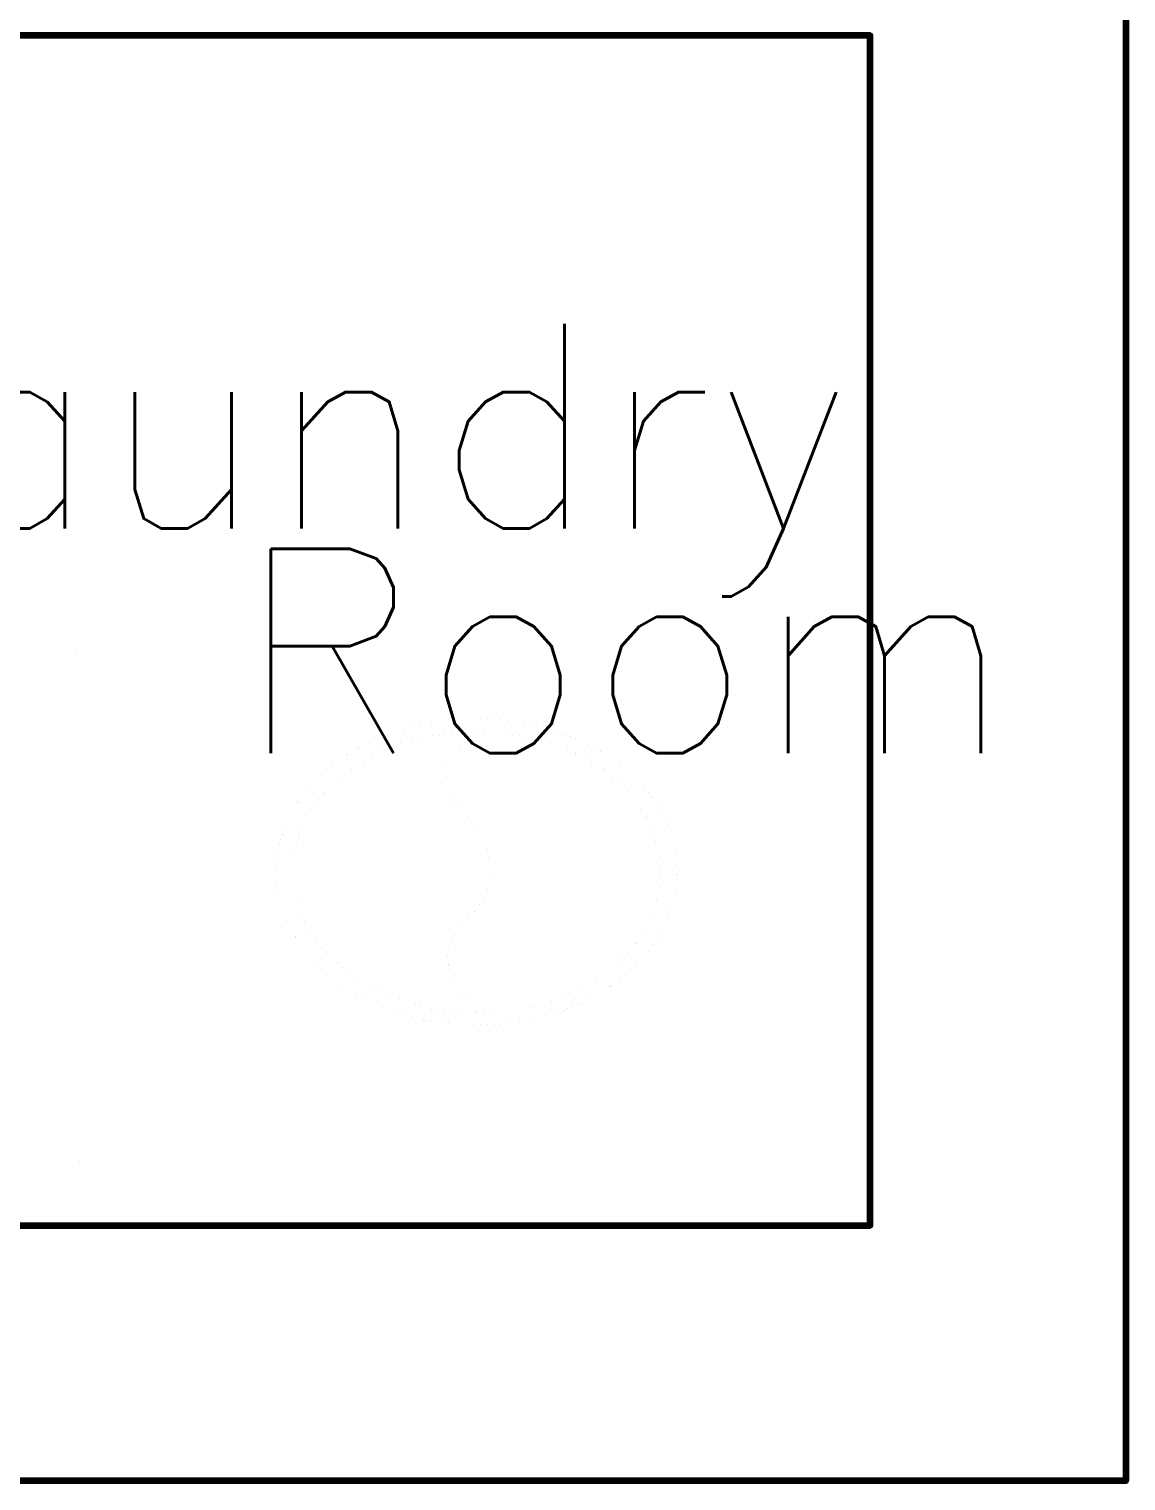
# Model space of a CAD drawing. Header units: metres. Extents: x -3.2 to 1.47, y -1.25 to 3.15.
# Drawn here: x 0.396 to 1.469, y -1.246 to 0.174 of the extents above; entities that cross this region are included whole.
import ezdxf
from ezdxf.enums import TextEntityAlignment as Align

# ---------------------------------------------------------------- set-up
doc = ezdxf.new("R2010")
doc.units = ezdxf.units.M
doc.header["$LTSCALE"] = 10
doc.layers.get('0').update_dxf_attribs({"linetype": 'CONTINUOUS', "lineweight": 100})
for name, color, linetype, lineweight in [('roomitems', 2, 'CONTINUOUS', 100), ('texts', 5, 'CONTINUOUS', 100), ('walls', 8, 'CONTINUOUS', 100)]:
    doc.layers.add(name, color=color, linetype=linetype, lineweight=lineweight)
doc.styles.get("Standard").update_dxf_attribs({"font": 'txt', "width": 0.75, "bigfont": 'bigfont.shx'})

# ---------------------------------------------------------------- blocks, each defined once
blk = doc.blocks.new('F-0-0')
at = {"color": 0, "const_width": 0.01}
for points in [[(-346.2, 401.3), (-346.2, 401.3)], [(-346.2, 401.3), (-288.5, 401.3)], [(-346.2, 337.1), (-346.2, 401.3)], [(-346.2, 401.3), (-346.2, 401.3)], [(-346.2, 401.3), (-346.2, 401.3)], [(-288.5, 401.3), (-230.8, 401.3)], [(-230.8, 401.3), (-173.1, 401.3)], [(-173.1, 401.3), (-115.4, 401.3)], [(-115.4, 401.3), (-57.7, 401.3)], [(-57.7, 401.3), (0, 401.3)], [(0, 401.3), (57.7, 401.3)], [(57.7, 401.3), (115.4, 401.3)], [(115.4, 401.3), (173.1, 401.3)], [(173.1, 401.3), (230.8, 401.3)], [(230.8, 401.3), (288.5, 401.3)], [(288.5, 401.3), (346.2, 401.3)], [(346.2, 401.3), (346.2, 337.1)], [(-346.2, 272.9), (-346.2, 337.1)], [(346.2, 337.1), (346.2, 272.9)], [(-346.2, 208.8), (-346.2, 272.9)], [(346.2, 272.9), (346.2, 208.8)], [(-346.2, 144.6), (-346.2, 208.8)], [(-58.5, 197.1), (-39.9, 205.6)], [(-39.9, 205.6), (-20.4, 210.8)], [(-20.4, 210.8), (0, 212.6)], [(0, 212.6), (20.4, 210.8)], [(20.4, 210.8), (39.9, 205.6)], [(39.9, 205.6), (58.5, 197.1)], [(346.2, 208.8), (346.2, 144.6)], [(-91.8, 171.7), (-75.8, 185.8)], [(-75.8, 185.8), (-58.5, 197.1)], [(-53.6, 182.1), (-36.6, 189.9)], [(-36.6, 189.9), (-18.7, 194.7)], [(-18.7, 194.7), (0, 196.3)], [(0, 196.3), (18.7, 194.7)], [(18.7, 194.7), (36.6, 189.9)], [(36.6, 189.9), (53.6, 182.1)], [(58.5, 197.1), (75.8, 185.8)], [(75.8, 185.8), (91.8, 171.7)], [(-106.2, 155.1), (-91.8, 171.7)], [(-84.1, 158.8), (-69.5, 171.7)], [(-69.5, 171.7), (-53.6, 182.1)], [(53.6, 182.1), (69.5, 171.7)], [(69.5, 171.7), (84.1, 158.8)], [(91.8, 171.7), (106.2, 155.1)], [(-97.3, 143.6), (-84.1, 158.8)], [(84.1, 158.8), (97.3, 143.6)], [(-346.2, 80.4), (-346.2, 144.6)], [(-118.9, 136.2), (-106.2, 155.1)], [(-109, 126.3), (-97.3, 143.6)], [(97.3, 143.6), (109, 126.3)], [(106.2, 155.1), (118.9, 136.2)], [(346.2, 144.6), (346.2, 80.4)], [(-129.7, 115.3), (-118.9, 136.2)], [(118.9, 136.2), (129.7, 115.3)], [(-138.4, 92.7), (-129.7, 115.3)], [(-118.9, 107.1), (-109, 126.3)], [(109, 126.3), (118.9, 107.1)], [(129.7, 115.3), (138.4, 92.7)], [(-126.8, 86.3), (-118.9, 107.1)], [(118.9, 107.1), (126.8, 86.3)], [(-144.8, 68.5), (-138.4, 92.7)], [(-132.7, 64.1), (-126.8, 86.3)], [(126.8, 86.3), (132.7, 64.1)], [(138.4, 92.7), (144.8, 68.5)], [(-346.2, 16.3), (-346.2, 80.4)], [(346.2, 80.4), (346.2, 16.3)], [(-148.8, 42.9), (-144.8, 68.5)], [(-136.4, 40.7), (-132.7, 64.1)], [(132.7, 64.1), (136.4, 40.7)], [(144.8, 68.5), (148.8, 42.9)], [(-150.2, 16.3), (-148.8, 42.9)], [(148.8, 42.9), (150.2, 16.3)], [(-137.6, 16.3), (-136.4, 40.7)], [(-16.5, 28.3), (-9.8, 29.4)], [(-9.8, 29.4), (-3, 29.7)], [(-3, 29.7), (3.7, 29.2)], [(3.7, 29.2), (10.4, 28.1)], [(136.4, 40.7), (137.6, 16.3)], [(-346.2, -47.9), (-346.2, 16.3)], [(-148.8, -10.4), (-150.2, 16.3)], [(-136.4, -8.2), (-137.6, 16.3)], [(-137.6, 16.3), (-137.6, 16.3)], [(-137.6, 16.3), (-133.7, 11.6)], [(-46.9, 13.1), (-42.5, 16.3)], [(-42.5, 16.3), (-36.2, 20.5)], [(-36.2, 20.5), (-29.7, 23.9)], [(-29.7, 23.9), (-23.1, 26.5)], [(-23.1, 26.5), (-16.5, 28.3)], [(10.4, 28.1), (16.9, 26.2)], [(16.9, 26.2), (23.4, 23.6)], [(23.4, 23.6), (29.7, 20.3)], [(29.7, 20.3), (35.9, 16.3)], [(35.9, 16.3), (39, 14)], [(132, 11.9), (137.6, 16.3)], [(137.6, 16.3), (136.4, -8.2)], [(137.6, 16.3), (137.6, 16.3)], [(137.6, 16.3), (137.6, 16.3)], [(137.6, 16.3), (137.6, 16.3)], [(137.6, 16.3), (137.6, 16.3)], [(137.6, 16.3), (137.6, 16.3)], [(137.6, 16.3), (137.6, 16.3)], [(137.6, 16.3), (137.6, 16.3)], [(137.6, 16.3), (137.6, 16.3)], [(137.6, 16.3), (137.6, 16.3)], [(137.6, 16.3), (137.6, 16.3)], [(137.6, 16.3), (137.6, 16.3)], [(137.6, 16.3), (137.6, 16.3)], [(137.6, 16.3), (137.6, 16.3)], [(137.6, 16.3), (137.6, 16.3)], [(137.6, 16.3), (137.6, 16.3)], [(150.2, 16.3), (148.8, -10.4)], [(150.2, 16.3), (150.2, 16.3)], [(150.2, 16.3), (150.2, 16.3)], [(150.2, 16.3), (150.2, 16.3)], [(150.2, 16.3), (150.2, 16.3)], [(150.2, 16.3), (150.2, 16.3)], [(150.2, 16.3), (150.2, 16.3)], [(150.2, 16.3), (150.2, 16.3)], [(150.2, 16.3), (150.2, 16.3)], [(150.2, 16.3), (150.2, 16.3)], [(150.2, 16.3), (150.2, 16.3)], [(150.2, 16.3), (150.2, 16.3)], [(150.2, 16.3), (150.2, 16.3)], [(150.2, 16.3), (150.2, 16.3)], [(150.2, 16.3), (150.2, 16.3)], [(150.2, 16.3), (150.2, 16.3)], [(346.2, 16.3), (346.2, -47.9)], [(-133.7, 11.6), (-129.7, 7.1)], [(-129.7, 7.1), (-125.6, 2.6)], [(-125.6, 2.6), (-121.6, -1.7)], [(-63.3, -1.6), (-59.3, 2.2)], [(-59.3, 2.2), (-55.3, 5.9)], [(-55.3, 5.9), (-51.1, 9.6)], [(-51.1, 9.6), (-46.9, 13.1)], [(39, 14), (42.1, 11.5)], [(42.1, 11.5), (45.1, 9)], [(45.1, 9), (48.2, 6.3)], [(48.2, 6.3), (51.2, 3.7)], [(51.2, 3.7), (54.2, 1.1)], [(54.2, 1.1), (57.3, -1.4)], [(115.2, -0.2), (120.8, 3.6)], [(120.8, 3.6), (126.4, 7.7)], [(126.4, 7.7), (132, 11.9)], [(-144.8, -35.9), (-148.8, -10.4)], [(-132.7, -31.6), (-136.4, -8.2)], [(-121.6, -1.7), (-117.6, -5.7)], [(-117.6, -5.7), (-113.6, -9.4)], [(-113.6, -9.4), (-109.6, -12.6)], [(-109.6, -12.6), (-105.6, -15.3)], [(-78.8, -14.7), (-75, -11.9)], [(-75, -11.9), (-71.1, -8.8)], [(-71.1, -8.8), (-67.3, -5.3)], [(-67.3, -5.3), (-63.3, -1.6)], [(57.3, -1.4), (60.3, -3.8)], [(60.3, -3.8), (63.3, -6)], [(63.3, -6), (66.4, -7.9)], [(66.4, -7.9), (69.5, -9.6)], [(69.5, -9.6), (72.6, -10.8)], [(72.6, -10.8), (77.6, -12.2)], [(77.6, -12.2), (82.8, -12.7)], [(82.8, -12.7), (88, -12.3)], [(88, -12.3), (93.3, -11)], [(93.3, -11), (98.7, -9.1)], [(98.7, -9.1), (104.2, -6.6)], [(104.2, -6.6), (109.7, -3.6)], [(109.7, -3.6), (115.2, -0.2)], [(136.4, -8.2), (132.7, -31.6)], [(148.8, -10.4), (144.8, -35.9)], [(-105.6, -15.3), (-101.6, -17.4)], [(-101.6, -17.4), (-97.7, -18.9)], [(-97.7, -18.9), (-93.9, -19.6)], [(-93.9, -19.6), (-90.1, -19.5)], [(-90.1, -19.5), (-86.3, -18.6)], [(-86.3, -18.6), (-82.6, -16.9)], [(-82.6, -16.9), (-78.8, -14.7)], [(-138.4, -60.1), (-144.8, -35.9)], [(-126.8, -53.8), (-132.7, -31.6)], [(132.7, -31.6), (126.8, -53.8)], [(144.8, -35.9), (138.4, -60.1)], [(-346.2, -112.1), (-346.2, -47.9)], [(-118.9, -74.6), (-126.8, -53.8)], [(126.8, -53.8), (118.9, -74.6)], [(346.2, -47.9), (346.2, -112.1)], [(-129.7, -82.8), (-138.4, -60.1)], [(138.4, -60.1), (129.7, -82.8)], [(-118.9, -103.7), (-129.7, -82.8)], [(-109, -93.7), (-118.9, -74.6)], [(118.9, -74.6), (109, -93.7)], [(129.7, -82.8), (118.9, -103.7)], [(-97.3, -111), (-109, -93.7)], [(109, -93.7), (97.3, -111)], [(-346.2, -176.2), (-346.2, -112.1)], [(-106.2, -122.5), (-118.9, -103.7)], [(-84.1, -126.2), (-97.3, -111)], [(97.3, -111), (84.1, -126.2)], [(118.9, -103.7), (106.2, -122.5)], [(346.2, -112.1), (346.2, -176.2)], [(-91.8, -139.1), (-106.2, -122.5)], [(-69.5, -139.2), (-84.1, -126.2)], [(84.1, -126.2), (69.5, -139.2)], [(106.2, -122.5), (91.8, -139.1)], [(-75.8, -153.2), (-91.8, -139.1)], [(-53.6, -149.6), (-69.5, -139.2)], [(69.5, -139.2), (53.6, -149.6)], [(91.8, -139.1), (75.8, -153.2)], [(-58.5, -164.6), (-75.8, -153.2)], [(-36.6, -157.3), (-53.6, -149.6)], [(53.6, -149.6), (36.6, -157.3)], [(75.8, -153.2), (58.5, -164.6)], [(-39.9, -173), (-58.5, -164.6)], [(-18.7, -162.1), (-36.6, -157.3)], [(0, -163.8), (-18.7, -162.1)], [(18.7, -162.1), (0, -163.8)], [(36.6, -157.3), (18.7, -162.1)], [(58.5, -164.6), (39.9, -173)], [(-346.2, -240.4), (-346.2, -176.2)], [(-20.4, -178.2), (-39.9, -173)], [(0, -180), (-20.4, -178.2)], [(20.4, -178.2), (0, -180)], [(39.9, -173), (20.4, -178.2)], [(346.2, -176.2), (346.2, -240.4)], [(-346.2, -304.6), (-346.2, -240.4)], [(346.2, -240.4), (346.2, -304.6)], [(-346.2, -368.7), (-346.2, -304.6)], [(346.2, -304.6), (346.2, -368.7)], [(-288.5, -368.7), (-346.2, -368.7)], [(-230.8, -368.7), (-288.5, -368.7)], [(-173.1, -368.7), (-230.8, -368.7)], [(-216.9, -368.7), (-216.9, -368.7)], [(-216.9, -368.7), (-180.5, -368.7)], [(-216.9, -369.2), (-216.9, -368.7)], [(-216.9, -368.7), (-216.9, -368.7)], [(-216.9, -368.7), (-216.9, -368.7)], [(-216.9, -368.7), (-216.9, -368.7)], [(-216.9, -368.7), (-216.9, -368.7)], [(-216.9, -368.7), (-216.9, -368.7)], [(-216.9, -368.7), (-216.9, -368.7)], [(-216.9, -368.7), (-216.9, -368.7)], [(-216.9, -368.7), (-216.9, -368.7)], [(-216.9, -368.7), (-216.9, -368.7)], [(-216.9, -368.7), (-216.9, -368.7)], [(-216.9, -368.7), (-216.9, -368.7)], [(-216.9, -368.7), (-216.9, -368.7)], [(-216.9, -368.7), (-216.9, -368.7)], [(-216.9, -368.7), (-216.9, -368.7)], [(-216.9, -369.6), (-216.9, -369.2)], [(-180.5, -368.7), (-144, -368.7)], [(-115.4, -368.7), (-173.1, -368.7)], [(-144, -368.7), (-107.6, -368.7)], [(-57.7, -368.7), (-115.4, -368.7)], [(-107.6, -368.7), (-71.2, -368.7)], [(-71.2, -368.7), (-34.8, -368.7)], [(0, -368.7), (-57.7, -368.7)], [(-34.8, -368.7), (1.7, -368.7)], [(57.7, -368.7), (0, -368.7)], [(1.7, -368.7), (38.1, -368.7)], [(38.1, -368.7), (74.5, -368.7)], [(115.4, -368.7), (57.7, -368.7)], [(74.5, -368.7), (111, -368.7)], [(111, -368.7), (147.4, -368.7)], [(173.1, -368.7), (115.4, -368.7)], [(147.4, -368.7), (183.8, -368.7)], [(230.8, -368.7), (173.1, -368.7)], [(183.8, -368.7), (220.2, -368.7)], [(220.2, -368.7), (220.2, -369.2)], [(220.2, -369.2), (220.2, -369.6)], [(288.5, -368.7), (230.8, -368.7)], [(260.3, -368.7), (260.3, -368.7)], [(260.3, -368.7), (262.2, -368.7)], [(260.6, -369.4), (260.3, -368.7)], [(260.3, -368.7), (260.3, -368.7)], [(260.3, -368.7), (260.3, -368.7)], [(262.2, -368.7), (264.2, -368.7)], [(264.2, -368.7), (266.1, -368.7)], [(266.1, -368.7), (268.1, -368.7)], [(268.1, -368.7), (270, -368.7)], [(270, -368.7), (272, -368.7)], [(272, -368.7), (273.9, -368.7)], [(273.9, -368.7), (275.9, -368.7)], [(275.9, -368.7), (277.8, -368.7)], [(277.8, -368.7), (279.7, -368.7)], [(279.7, -368.7), (281.7, -368.7)], [(281.7, -368.7), (283.6, -368.7)], [(283.6, -368.7), (283.4, -369.4)], [(346.2, -368.7), (288.5, -368.7)], [(-223.6, -379.6), (-223.6, -379.6)], [(-223.6, -379.6), (-218.3, -379.6)], [(-223.6, -381.4), (-223.6, -379.6)], [(-223.6, -379.6), (-223.6, -379.6)], [(-223.6, -379.6), (-223.6, -379.6)], [(-223.6, -383.2), (-223.6, -381.4)], [(-223.6, -385), (-223.6, -383.2)], [(-218.3, -379.6), (-213, -379.6)], [(-216.9, -370.1), (-216.9, -369.6)], [(-216.9, -370.5), (-216.9, -370.1)], [(-216.9, -371), (-216.9, -370.5)], [(-216.9, -371.4), (-216.9, -371)], [(-216.9, -371.9), (-216.9, -371.4)], [(-216.9, -372.3), (-216.9, -371.9)], [(-216.9, -372.8), (-216.9, -372.3)], [(-216.9, -373.2), (-216.9, -372.8)], [(-216.9, -373.7), (-216.9, -373.2)], [(-216.9, -374.2), (-216.9, -373.7)], [(-216.9, -374.4), (-216.9, -374.2)], [(-216.8, -374.7), (-216.9, -374.4)], [(-216.8, -374.9), (-216.8, -374.7)], [(-216.7, -375.2), (-216.8, -374.9)], [(-216.5, -375.4), (-216.7, -375.2)], [(-216.4, -375.6), (-216.5, -375.4)], [(-216.2, -375.8), (-216.4, -375.6)], [(-216, -376), (-216.2, -375.8)], [(-215.8, -376.1), (-216, -376)], [(-215.6, -376.2), (-215.8, -376.1)], [(-215.4, -376.3), (-215.6, -376.2)], [(-215.2, -376.3), (-215.4, -376.3)], [(-179.1, -376.3), (-215.2, -376.3)], [(-213, -379.6), (-207.7, -379.6)], [(-207.7, -379.6), (-202.4, -379.6)], [(-202.4, -379.6), (-197.2, -379.6)], [(-201.9, -376.3), (-201.9, -376.3)], [(-201.9, -376.3), (-200.2, -376.3)], [(-201.9, -376.6), (-201.9, -376.3)], [(-201.9, -376.3), (-201.9, -376.3)], [(-201.9, -376.3), (-201.9, -376.3)], [(-201.9, -376.9), (-201.9, -376.6)], [(-201.9, -377.1), (-201.9, -376.9)], [(-201.9, -377.4), (-201.9, -377.1)], [(-201.9, -377.7), (-201.9, -377.4)], [(-201.9, -377.9), (-201.9, -377.7)], [(-201.9, -378.2), (-201.9, -377.9)], [(-201.9, -378.5), (-201.9, -378.2)], [(-201.9, -378.8), (-201.9, -378.5)], [(-201.9, -379), (-201.9, -378.8)], [(-201.9, -379.3), (-201.9, -379)], [(-201.9, -379.6), (-201.9, -379.3)], [(-200.2, -379.6), (-201.9, -379.6)], [(-200.2, -376.3), (-198.5, -376.3)], [(-198.5, -379.6), (-200.2, -379.6)], [(-198.5, -376.3), (-196.9, -376.3)], [(-196.9, -379.6), (-198.5, -379.6)], [(-197.2, -379.6), (-191.9, -379.6)], [(-196.9, -376.3), (-195.2, -376.3)], [(-195.2, -379.6), (-196.9, -379.6)], [(-195.2, -376.3), (-193.5, -376.3)], [(-193.5, -379.6), (-195.2, -379.6)], [(-193.5, -376.3), (-191.9, -376.3)], [(-191.9, -379.6), (-193.5, -379.6)], [(-191.9, -376.3), (-190.2, -376.3)], [(-190.2, -379.6), (-191.9, -379.6)], [(-191.9, -379.6), (-186.6, -379.6)], [(-190.2, -376.3), (-188.5, -376.3)], [(-188.5, -379.6), (-190.2, -379.6)], [(-188.5, -376.3), (-186.9, -376.3)], [(-186.9, -379.6), (-188.5, -379.6)], [(-186.9, -376.3), (-185.2, -376.3)], [(-185.2, -379.6), (-186.9, -379.6)], [(-186.6, -379.6), (-181.3, -379.6)], [(-185.2, -376.3), (-183.5, -376.3)], [(-183.5, -379.6), (-185.2, -379.6)], [(-183.5, -376.3), (-181.9, -376.3)], [(-181.9, -379.6), (-183.5, -379.6)], [(-181.9, -376.3), (-181.9, -376.6)], [(-181.9, -376.6), (-181.9, -376.9)], [(-181.9, -376.9), (-181.9, -377.1)], [(-181.9, -377.1), (-181.9, -377.4)], [(-181.9, -377.4), (-181.9, -377.7)], [(-181.9, -377.7), (-181.9, -377.9)], [(-181.9, -377.9), (-181.9, -378.2)], [(-181.9, -378.2), (-181.9, -378.5)], [(-181.9, -378.5), (-181.9, -378.8)], [(-181.9, -378.8), (-181.9, -379)], [(-181.9, -379), (-181.9, -379.3)], [(-181.9, -379.3), (-181.9, -379.6)], [(-181.3, -379.6), (-176, -379.6)], [(-142.9, -376.3), (-179.1, -376.3)], [(-176, -379.6), (-170.7, -379.6)], [(-170.7, -379.6), (-165.5, -379.6)], [(-165.5, -379.6), (-160.2, -379.6)], [(-160.2, -379.6), (-160.2, -381.4)], [(-160.2, -381.4), (-160.2, -383.2)], [(-160.2, -383.2), (-160.2, -385)], [(-106.8, -376.3), (-142.9, -376.3)], [(-70.6, -376.3), (-106.8, -376.3)], [(-34.5, -376.3), (-70.6, -376.3)], [(1.7, -376.3), (-34.5, -376.3)], [(37.8, -376.3), (1.7, -376.3)], [(74, -376.3), (37.8, -376.3)], [(110.1, -376.3), (74, -376.3)], [(146.3, -376.3), (110.1, -376.3)], [(182.4, -376.3), (146.3, -376.3)], [(218.6, -376.3), (182.4, -376.3)], [(218.8, -376.3), (218.6, -376.3)], [(219, -376.2), (218.8, -376.3)], [(219.2, -376.1), (219, -376.2)], [(219.4, -376), (219.2, -376.1)], [(219.6, -375.8), (219.4, -376)], [(219.7, -375.6), (219.6, -375.8)], [(219.9, -375.4), (219.7, -375.6)], [(220, -375.2), (219.9, -375.4)], [(220.1, -374.9), (220, -375.2)], [(220.2, -374.7), (220.1, -374.9)], [(220.2, -369.6), (220.2, -370.1)], [(220.2, -370.1), (220.2, -370.5)], [(220.2, -370.5), (220.2, -371)], [(220.2, -371), (220.2, -371.4)], [(220.2, -371.4), (220.2, -371.9)], [(220.2, -371.9), (220.2, -372.3)], [(220.2, -372.3), (220.2, -372.8)], [(220.2, -372.8), (220.2, -373.2)], [(220.2, -373.2), (220.2, -373.7)], [(220.2, -373.7), (220.2, -374.2)], [(220.2, -374.2), (220.2, -374.4)], [(220.2, -374.4), (220.2, -374.7)], [(260.8, -370), (260.6, -369.4)], [(261.1, -370.6), (260.8, -370)], [(261.4, -371.3), (261.1, -370.6)], [(261.7, -371.9), (261.4, -371.3)], [(262, -372.5), (261.7, -371.9)], [(262.2, -373.2), (262, -372.5)], [(262.5, -373.8), (262.2, -373.2)], [(262.8, -374.4), (262.5, -373.8)], [(263.1, -375.1), (262.8, -374.4)], [(263.3, -375.7), (263.1, -375.1)], [(263.6, -376.3), (263.3, -375.7)], [(265, -376.3), (263.6, -376.3)], [(266.4, -376.3), (265, -376.3)], [(267.8, -376.3), (266.4, -376.3)], [(269.2, -376.3), (267.8, -376.3)], [(270.6, -376.3), (269.2, -376.3)], [(272, -376.3), (270.6, -376.3)], [(273.4, -376.3), (272, -376.3)], [(274.7, -376.3), (273.4, -376.3)], [(276.1, -376.3), (274.7, -376.3)], [(277.5, -376.3), (276.1, -376.3)], [(278.9, -376.3), (277.5, -376.3)], [(280.3, -376.3), (278.9, -376.3)], [(280.6, -375.7), (280.3, -376.3)], [(280.9, -375.1), (280.6, -375.7)], [(281.1, -374.4), (280.9, -375.1)], [(281.4, -373.8), (281.1, -374.4)], [(281.7, -373.2), (281.4, -373.8)], [(282, -372.5), (281.7, -373.2)], [(282.3, -371.9), (282, -372.5)], [(282.5, -371.3), (282.3, -371.9)], [(282.8, -370.6), (282.5, -371.3)], [(283.1, -370), (282.8, -370.6)], [(283.4, -369.4), (283.1, -370)], [(-223.6, -386.8), (-223.6, -385)], [(-223.6, -388.6), (-223.6, -386.8)], [(-223.6, -390.4), (-223.6, -388.6)], [(-223.6, -392.2), (-223.6, -390.4)], [(-223.6, -394), (-223.6, -392.2)], [(-223.6, -395.8), (-223.6, -394)], [(-223.6, -397.6), (-223.6, -395.8)], [(-223.6, -399.5), (-223.6, -397.6)], [(-160.2, -385), (-160.2, -386.8)], [(-160.2, -386.8), (-160.2, -388.6)], [(-160.2, -388.6), (-160.2, -390.4)], [(-160.2, -390.4), (-160.2, -392.2)], [(-160.2, -392.2), (-160.2, -394)], [(-160.2, -394), (-160.2, -395.8)], [(-160.2, -395.8), (-160.2, -397.6)], [(-160.2, -397.6), (-160.2, -399.5)], [(-223.6, -401.3), (-223.6, -399.5)], [(-218.3, -401.3), (-223.6, -401.3)], [(-213, -401.3), (-218.3, -401.3)], [(-207.7, -401.3), (-213, -401.3)], [(-202.4, -401.3), (-207.7, -401.3)], [(-197.2, -401.3), (-202.4, -401.3)], [(-191.9, -401.3), (-197.2, -401.3)], [(-186.6, -401.3), (-191.9, -401.3)], [(-181.3, -401.3), (-186.6, -401.3)], [(-176, -401.3), (-181.3, -401.3)], [(-170.7, -401.3), (-176, -401.3)], [(-165.5, -401.3), (-170.7, -401.3)], [(-160.2, -401.3), (-165.5, -401.3)], [(-160.2, -399.5), (-160.2, -401.3)]]:
    blk.add_lwpolyline(points, dxfattribs=at)
blk = doc.blocks.new('F-0-1')
at = {"color": 0, "const_width": 0.01}
for points in [[(-236.4, 242.4), (-236.4, 242.4)], [(-236.4, 242.4), (-197, 242.4)], [(-236.4, 202), (-236.4, 242.4)], [(-236.4, 242.4), (-236.4, 242.4)], [(-236.4, 242.4), (-236.4, 242.4)], [(-197, 242.4), (-157.7, 242.4)], [(-157.7, 242.4), (-118.3, 242.4)], [(-141.9, 202), (-141.9, 242.4)], [(-118.3, 242.4), (-79, 242.4)], [(-79, 242.4), (-39.6, 242.4)], [(-47.5, 202), (-47.5, 242.4)], [(-39.6, 242.4), (-0.3, 242.4)], [(-0.3, 242.4), (39.1, 242.4)], [(39.1, 242.4), (78.4, 242.4)], [(47, 202), (47, 242.4)], [(78.4, 242.4), (117.8, 242.4)], [(117.8, 242.4), (157.1, 242.4)], [(141.4, 202), (141.4, 242.4)], [(157.1, 242.4), (196.5, 242.4)], [(196.5, 242.4), (235.8, 242.4)], [(235.8, 242.4), (235.8, 202)], [(-236.4, 161.6), (-236.4, 202)], [(-141.9, 161.6), (-141.9, 202)], [(-47.5, 161.6), (-47.5, 202)], [(47, 161.6), (47, 202)], [(141.4, 161.6), (141.4, 202)], [(235.8, 202), (235.8, 161.6)], [(-236.4, 121.2), (-236.4, 161.6)], [(-141.9, 121.2), (-141.9, 161.6)], [(-47.5, 121.2), (-47.5, 161.6)], [(47, 121.2), (47, 161.6)], [(141.4, 121.2), (141.4, 161.6)], [(235.8, 161.6), (235.8, 121.2)], [(-236.4, 80.8), (-236.4, 121.2)], [(-141.9, 80.8), (-141.9, 121.2)], [(-47.5, 80.8), (-47.5, 121.2)], [(47, 80.8), (47, 121.2)], [(141.4, 80.8), (141.4, 121.2)], [(235.8, 121.2), (235.8, 80.8)], [(-236.4, 40.4), (-236.4, 80.8)], [(-141.9, 40.4), (-141.9, 80.8)], [(-47.5, 40.4), (-47.5, 80.8)], [(47, 40.4), (47, 80.8)], [(141.4, 40.4), (141.4, 80.8)], [(235.8, 80.8), (235.8, 40.4)], [(-236.4, 0), (-236.4, 40.4)], [(-141.9, 0), (-141.9, 40.4)], [(-47.5, 0), (-47.5, 40.4)], [(47, 0), (47, 40.4)], [(141.4, 0), (141.4, 40.4)], [(235.8, 40.4), (235.8, 0)], [(-236.4, -40.4), (-236.4, 0)], [(-141.9, -40.4), (-141.9, 0)], [(-47.5, -40.4), (-47.5, 0)], [(47, -40.4), (47, 0)], [(141.4, -40.4), (141.4, 0)], [(235.8, 0), (235.8, -40.4)], [(-236.4, -80.8), (-236.4, -40.4)], [(-141.9, -80.8), (-141.9, -40.4)], [(-47.5, -80.8), (-47.5, -40.4)], [(47, -80.8), (47, -40.4)], [(141.4, -80.8), (141.4, -40.4)], [(235.8, -40.4), (235.8, -80.8)], [(-236.4, -121.2), (-236.4, -80.8)], [(-141.9, -121.2), (-141.9, -80.8)], [(-47.5, -121.2), (-47.5, -80.8)], [(47, -121.2), (47, -80.8)], [(141.4, -121.2), (141.4, -80.8)], [(235.8, -80.8), (235.8, -121.2)], [(-236.4, -161.6), (-236.4, -121.2)], [(-141.9, -161.6), (-141.9, -121.2)], [(-47.5, -161.6), (-47.5, -121.2)], [(47, -161.6), (47, -121.2)], [(141.4, -161.6), (141.4, -121.2)], [(235.8, -121.2), (235.8, -161.6)], [(-236.4, -202), (-236.4, -161.6)], [(-141.9, -202), (-141.9, -161.6)], [(-47.5, -202), (-47.5, -161.6)], [(47, -202), (47, -161.6)], [(141.4, -202), (141.4, -161.6)], [(235.8, -161.6), (235.8, -202)], [(-236.4, -242.4), (-236.4, -202)], [(-141.9, -242.4), (-141.9, -202)], [(-47.5, -242.4), (-47.5, -202)], [(47, -242.4), (47, -202)], [(141.4, -242.4), (141.4, -202)], [(235.8, -202), (235.8, -242.4)], [(-197, -242.4), (-236.4, -242.4)], [(-229.1, -242.4), (-229.1, -242.4)], [(-229.1, -242.4), (-228.6, -242.4)], [(-229.1, -244.2), (-229.1, -242.4)], [(-229.1, -242.4), (-229.1, -242.4)], [(-229.1, -242.4), (-229.1, -242.4)], [(-229.1, -246), (-229.1, -244.2)], [(-229.1, -247.8), (-229.1, -246)], [(-229.1, -249.7), (-229.1, -247.8)], [(-229.1, -251.5), (-229.1, -249.7)], [(-229.1, -253.3), (-229.1, -251.5)], [(-229.1, -255.1), (-229.1, -253.3)], [(-229.1, -256.9), (-229.1, -255.1)], [(-228.6, -242.4), (-228.1, -242.4)], [(-228.1, -242.4), (-227.6, -242.4)], [(-227.6, -242.4), (-227.1, -242.4)], [(-227.1, -242.4), (-226.6, -242.4)], [(-226.6, -242.4), (-226.1, -242.4)], [(-226.1, -242.4), (-225.6, -242.4)], [(-225.6, -242.4), (-225.1, -242.4)], [(-225.1, -242.4), (-224.6, -242.4)], [(-224.6, -242.4), (-224.1, -242.4)], [(-224.1, -242.4), (-223.6, -242.4)], [(-223.6, -242.4), (-223.1, -242.4)], [(-223.1, -242.4), (-223.1, -244.2)], [(-223.1, -244.2), (-223.1, -246)], [(-223.1, -246), (-223.1, -247.8)], [(-223.1, -247.8), (-223.1, -249.7)], [(-223.1, -249.7), (-223.1, -251.5)], [(-223.1, -251.5), (-223.1, -253.3)], [(-223.1, -253.3), (-223.1, -255.1)], [(-223.1, -255.1), (-223.1, -256.9)], [(-157.7, -242.4), (-197, -242.4)], [(-118.3, -242.4), (-157.7, -242.4)], [(-141.9, -242.4), (-141.9, -242.4)], [(-134.7, -242.4), (-134.7, -242.4)], [(-134.7, -242.4), (-134.2, -242.4)], [(-134.7, -244.2), (-134.7, -242.4)], [(-134.7, -242.4), (-134.7, -242.4)], [(-134.7, -242.4), (-134.7, -242.4)], [(-134.7, -246), (-134.7, -244.2)], [(-134.7, -247.8), (-134.7, -246)], [(-134.7, -249.7), (-134.7, -247.8)], [(-134.7, -251.5), (-134.7, -249.7)], [(-134.7, -253.3), (-134.7, -251.5)], [(-134.7, -255.1), (-134.7, -253.3)], [(-134.7, -256.9), (-134.7, -255.1)], [(-134.2, -242.4), (-133.7, -242.4)], [(-133.7, -242.4), (-133.2, -242.4)], [(-133.2, -242.4), (-132.7, -242.4)], [(-132.7, -242.4), (-132.2, -242.4)], [(-132.2, -242.4), (-131.7, -242.4)], [(-131.7, -242.4), (-131.2, -242.4)], [(-131.2, -242.4), (-130.7, -242.4)], [(-130.7, -242.4), (-130.2, -242.4)], [(-130.2, -242.4), (-129.7, -242.4)], [(-129.7, -242.4), (-129.2, -242.4)], [(-129.2, -242.4), (-128.7, -242.4)], [(-128.7, -242.4), (-128.7, -244.2)], [(-128.7, -244.2), (-128.7, -246)], [(-128.7, -246), (-128.7, -247.8)], [(-128.7, -247.8), (-128.7, -249.7)], [(-128.7, -249.7), (-128.7, -251.5)], [(-128.7, -251.5), (-128.7, -253.3)], [(-128.7, -253.3), (-128.7, -255.1)], [(-128.7, -255.1), (-128.7, -256.9)], [(-79, -242.4), (-118.3, -242.4)], [(-39.6, -242.4), (-79, -242.4)], [(-47.5, -242.4), (-47.5, -242.4)], [(-40.2, -242.4), (-40.2, -242.4)], [(-40.2, -242.4), (-39.7, -242.4)], [(-40.2, -244.2), (-40.2, -242.4)], [(-40.2, -242.4), (-40.2, -242.4)], [(-40.2, -242.4), (-40.2, -242.4)], [(-40.2, -246), (-40.2, -244.2)], [(-40.2, -247.8), (-40.2, -246)], [(-40.2, -249.7), (-40.2, -247.8)], [(-40.2, -251.5), (-40.2, -249.7)], [(-40.2, -253.3), (-40.2, -251.5)], [(-40.2, -255.1), (-40.2, -253.3)], [(-40.2, -256.9), (-40.2, -255.1)], [(-39.7, -242.4), (-39.2, -242.4)], [(-0.3, -242.4), (-39.6, -242.4)], [(-39.2, -242.4), (-38.7, -242.4)], [(-38.7, -242.4), (-38.2, -242.4)], [(-38.2, -242.4), (-37.7, -242.4)], [(-37.7, -242.4), (-37.2, -242.4)], [(-37.2, -242.4), (-36.7, -242.4)], [(-36.7, -242.4), (-36.2, -242.4)], [(-36.2, -242.4), (-35.7, -242.4)], [(-35.7, -242.4), (-35.2, -242.4)], [(-35.2, -242.4), (-34.7, -242.4)], [(-34.7, -242.4), (-34.2, -242.4)], [(-34.2, -242.4), (-34.2, -244.2)], [(-34.2, -244.2), (-34.2, -246)], [(-34.2, -246), (-34.2, -247.8)], [(-34.2, -247.8), (-34.2, -249.7)], [(-34.2, -249.7), (-34.2, -251.5)], [(-34.2, -251.5), (-34.2, -253.3)], [(-34.2, -253.3), (-34.2, -255.1)], [(-34.2, -255.1), (-34.2, -256.9)], [(39.1, -242.4), (-0.3, -242.4)], [(78.4, -242.4), (39.1, -242.4)], [(47, -242.4), (47, -242.4)], [(54.2, -242.4), (54.2, -242.4)], [(54.2, -242.4), (54.7, -242.4)], [(54.2, -244.2), (54.2, -242.4)], [(54.2, -242.4), (54.2, -242.4)], [(54.2, -242.4), (54.2, -242.4)], [(54.2, -246), (54.2, -244.2)], [(54.2, -247.8), (54.2, -246)], [(54.2, -249.7), (54.2, -247.8)], [(54.2, -251.5), (54.2, -249.7)], [(54.2, -253.3), (54.2, -251.5)], [(54.2, -255.1), (54.2, -253.3)], [(54.2, -256.9), (54.2, -255.1)], [(54.7, -242.4), (55.2, -242.4)], [(55.2, -242.4), (55.7, -242.4)], [(55.7, -242.4), (56.2, -242.4)], [(56.2, -242.4), (56.7, -242.4)], [(56.7, -242.4), (57.2, -242.4)], [(57.2, -242.4), (57.7, -242.4)], [(57.7, -242.4), (58.2, -242.4)], [(58.2, -242.4), (58.7, -242.4)], [(58.7, -242.4), (59.2, -242.4)], [(59.2, -242.4), (59.7, -242.4)], [(59.7, -242.4), (60.2, -242.4)], [(60.2, -242.4), (60.2, -244.2)], [(60.2, -244.2), (60.2, -246)], [(60.2, -246), (60.2, -247.8)], [(60.2, -247.8), (60.2, -249.7)], [(60.2, -249.7), (60.2, -251.5)], [(60.2, -251.5), (60.2, -253.3)], [(60.2, -253.3), (60.2, -255.1)], [(60.2, -255.1), (60.2, -256.9)], [(117.8, -242.4), (78.4, -242.4)], [(157.1, -242.4), (117.8, -242.4)], [(141.4, -242.4), (141.4, -242.4)], [(148.7, -242.4), (148.7, -242.4)], [(148.7, -242.4), (149.2, -242.4)], [(148.7, -244.2), (148.7, -242.4)], [(148.7, -242.4), (148.7, -242.4)], [(148.7, -242.4), (148.7, -242.4)], [(148.7, -246), (148.7, -244.2)], [(148.7, -247.8), (148.7, -246)], [(148.7, -249.7), (148.7, -247.8)], [(148.7, -251.5), (148.7, -249.7)], [(148.7, -253.3), (148.7, -251.5)], [(148.7, -255.1), (148.7, -253.3)], [(148.7, -256.9), (148.7, -255.1)], [(149.2, -242.4), (149.7, -242.4)], [(149.7, -242.4), (150.2, -242.4)], [(150.2, -242.4), (150.7, -242.4)], [(150.7, -242.4), (151.1, -242.4)], [(151.1, -242.4), (151.6, -242.4)], [(151.6, -242.4), (152.1, -242.4)], [(152.1, -242.4), (152.6, -242.4)], [(152.6, -242.4), (153.1, -242.4)], [(153.1, -242.4), (153.6, -242.4)], [(153.6, -242.4), (154.1, -242.4)], [(154.1, -242.4), (154.6, -242.4)], [(154.6, -242.4), (154.6, -244.2)], [(154.6, -244.2), (154.6, -246)], [(154.6, -246), (154.6, -247.8)], [(154.6, -247.8), (154.6, -249.7)], [(154.6, -249.7), (154.6, -251.5)], [(154.6, -251.5), (154.6, -253.3)], [(154.6, -253.3), (154.6, -255.1)], [(154.6, -255.1), (154.6, -256.9)], [(196.5, -242.4), (157.1, -242.4)], [(235.8, -242.4), (196.5, -242.4)], [(-229.1, -258.7), (-229.1, -256.9)], [(-229.1, -260.6), (-229.1, -258.7)], [(-229.1, -262.4), (-229.1, -260.6)], [(-229.1, -264.2), (-229.1, -262.4)], [(-228.6, -264.2), (-229.1, -264.2)], [(-228.1, -264.2), (-228.6, -264.2)], [(-227.6, -264.2), (-228.1, -264.2)], [(-227.1, -264.2), (-227.6, -264.2)], [(-226.6, -264.2), (-227.1, -264.2)], [(-226.1, -264.2), (-226.6, -264.2)], [(-225.6, -264.2), (-226.1, -264.2)], [(-225.1, -264.2), (-225.6, -264.2)], [(-224.6, -264.2), (-225.1, -264.2)], [(-224.1, -264.2), (-224.6, -264.2)], [(-223.6, -264.2), (-224.1, -264.2)], [(-223.1, -264.2), (-223.6, -264.2)], [(-223.1, -256.9), (-223.1, -258.7)], [(-223.1, -258.7), (-223.1, -260.6)], [(-223.1, -260.6), (-223.1, -262.4)], [(-223.1, -262.4), (-223.1, -264.2)], [(-134.7, -258.7), (-134.7, -256.9)], [(-134.7, -260.6), (-134.7, -258.7)], [(-134.7, -262.4), (-134.7, -260.6)], [(-134.7, -264.2), (-134.7, -262.4)], [(-134.2, -264.2), (-134.7, -264.2)], [(-133.7, -264.2), (-134.2, -264.2)], [(-133.2, -264.2), (-133.7, -264.2)], [(-132.7, -264.2), (-133.2, -264.2)], [(-132.2, -264.2), (-132.7, -264.2)], [(-131.7, -264.2), (-132.2, -264.2)], [(-131.2, -264.2), (-131.7, -264.2)], [(-130.7, -264.2), (-131.2, -264.2)], [(-130.2, -264.2), (-130.7, -264.2)], [(-129.7, -264.2), (-130.2, -264.2)], [(-129.2, -264.2), (-129.7, -264.2)], [(-128.7, -264.2), (-129.2, -264.2)], [(-128.7, -256.9), (-128.7, -258.7)], [(-128.7, -258.7), (-128.7, -260.6)], [(-128.7, -260.6), (-128.7, -262.4)], [(-128.7, -262.4), (-128.7, -264.2)], [(-40.2, -258.7), (-40.2, -256.9)], [(-40.2, -260.6), (-40.2, -258.7)], [(-40.2, -262.4), (-40.2, -260.6)], [(-40.2, -264.2), (-40.2, -262.4)], [(-39.7, -264.2), (-40.2, -264.2)], [(-39.2, -264.2), (-39.7, -264.2)], [(-38.7, -264.2), (-39.2, -264.2)], [(-38.2, -264.2), (-38.7, -264.2)], [(-37.7, -264.2), (-38.2, -264.2)], [(-37.2, -264.2), (-37.7, -264.2)], [(-36.7, -264.2), (-37.2, -264.2)], [(-36.2, -264.2), (-36.7, -264.2)], [(-35.7, -264.2), (-36.2, -264.2)], [(-35.2, -264.2), (-35.7, -264.2)], [(-34.7, -264.2), (-35.2, -264.2)], [(-34.2, -264.2), (-34.7, -264.2)], [(-34.2, -256.9), (-34.2, -258.7)], [(-34.2, -258.7), (-34.2, -260.6)], [(-34.2, -260.6), (-34.2, -262.4)], [(-34.2, -262.4), (-34.2, -264.2)], [(54.2, -258.7), (54.2, -256.9)], [(54.2, -260.6), (54.2, -258.7)], [(54.2, -262.4), (54.2, -260.6)], [(54.2, -264.2), (54.2, -262.4)], [(54.7, -264.2), (54.2, -264.2)], [(55.2, -264.2), (54.7, -264.2)], [(55.7, -264.2), (55.2, -264.2)], [(56.2, -264.2), (55.7, -264.2)], [(56.7, -264.2), (56.2, -264.2)], [(57.2, -264.2), (56.7, -264.2)], [(57.7, -264.2), (57.2, -264.2)], [(58.2, -264.2), (57.7, -264.2)], [(58.7, -264.2), (58.2, -264.2)], [(59.2, -264.2), (58.7, -264.2)], [(59.7, -264.2), (59.2, -264.2)], [(60.2, -264.2), (59.7, -264.2)], [(60.2, -256.9), (60.2, -258.7)], [(60.2, -258.7), (60.2, -260.6)], [(60.2, -260.6), (60.2, -262.4)], [(60.2, -262.4), (60.2, -264.2)], [(148.7, -258.7), (148.7, -256.9)], [(148.7, -260.6), (148.7, -258.7)], [(148.7, -262.4), (148.7, -260.6)], [(148.7, -264.2), (148.7, -262.4)], [(149.2, -264.2), (148.7, -264.2)], [(149.7, -264.2), (149.2, -264.2)], [(150.2, -264.2), (149.7, -264.2)], [(150.7, -264.2), (150.2, -264.2)], [(151.1, -264.2), (150.7, -264.2)], [(151.6, -264.2), (151.1, -264.2)], [(152.1, -264.2), (151.6, -264.2)], [(152.6, -264.2), (152.1, -264.2)], [(153.1, -264.2), (152.6, -264.2)], [(153.6, -264.2), (153.1, -264.2)], [(154.1, -264.2), (153.6, -264.2)], [(154.6, -264.2), (154.1, -264.2)], [(154.6, -256.9), (154.6, -258.7)], [(154.6, -258.7), (154.6, -260.6)], [(154.6, -260.6), (154.6, -262.4)], [(154.6, -262.4), (154.6, -264.2)]]:
    blk.add_lwpolyline(points, dxfattribs=at)

msp = doc.modelspace()

# ---------------------------------------------------------------- linework, layer by layer
at = {"layer": 'walls'}
msp.add_lwpolyline([(-0.329, 0.418), (1.469, 0.418), (1.469, -1.246), (-0.68, -1.246), (-0.68, -0.996), (-0.579, -0.996), (-0.579, -0.666), (-0.459, -0.666), (-0.459, -0.996), (1.219, -0.996), (1.219, 0.168), (-0.459, 0.168), (-0.459, 0.02), (-0.579, 0.02), (-0.579, 1.885), (-1.074, 1.885), (-1.074, 2.135), (-0.329, 2.135)], close=True, dxfattribs=at)

# ---------------------------------------------------------------- block references
at = {"layer": 'roomitems', "xscale": 0.001, "yscale": 0.001, "rotation": -90.00021046}
for name, p in [('F-0-1', (0.9767, -0.0679)), ('F-0-0', (0.8179, -0.6502))]:
    msp.add_blockref(name, p, dxfattribs=at)

# ---------------------------------------------------------------- texts
at = {"layer": 'texts'}
for s, p in [('Laundry', (0.68, -0.2142)), ('Room', (0.98, -0.4341))]:
    msp.add_text(s, height=0.2, dxfattribs=at).set_placement(p, align=Align.MIDDLE_CENTER)

doc.saveas('drawing.dxf')
